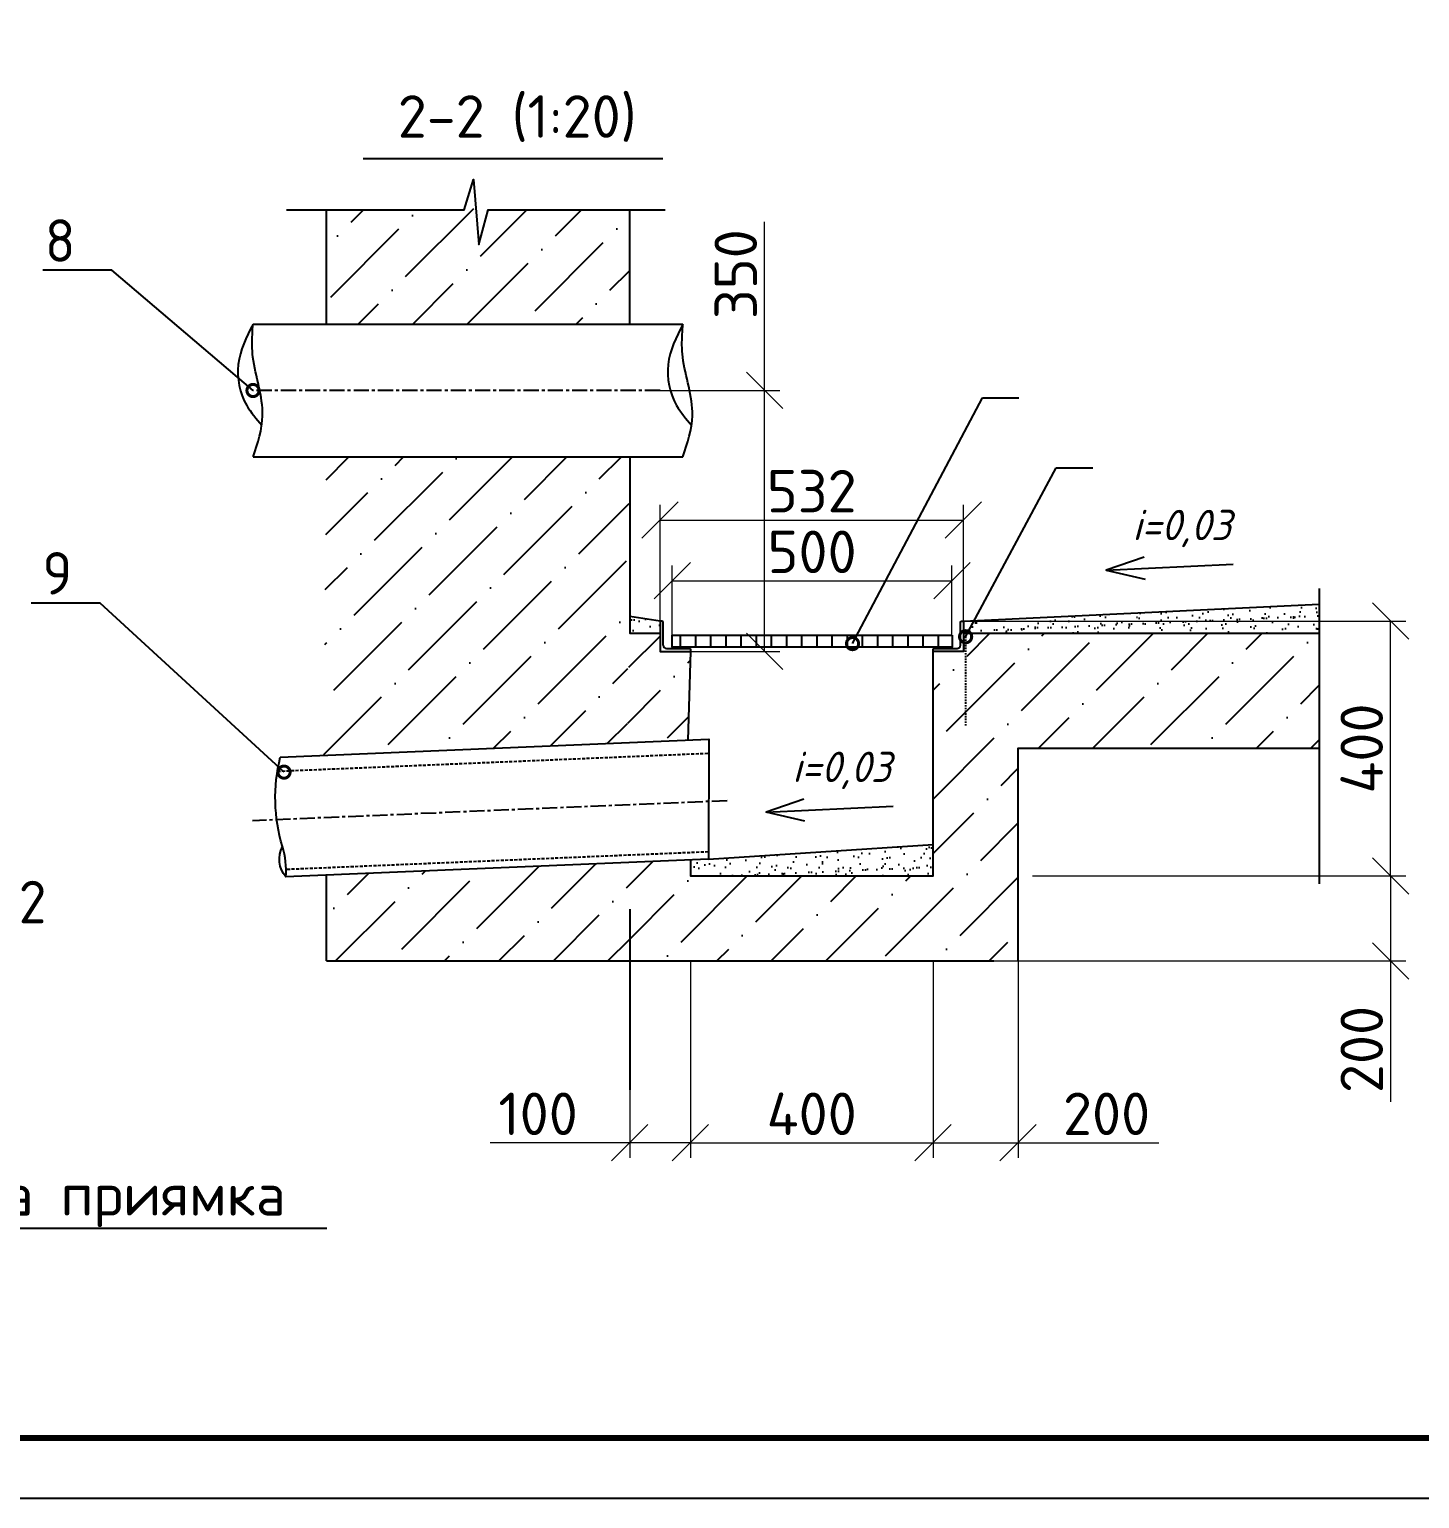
# Model space of a CAD drawing. Header units: millimetres. Extents: x 1601 to 14530, y 1157 to 12625.
# Drawn here: x 7323.8 to 7438.4, y 2141.4 to 2262.5 of the extents above; entities that cross this region are included whole.
import ezdxf
from ezdxf import colors
from ezdxf.entities.mleader import LeaderData, LeaderLine
from ezdxf.math import Vec2, Vec3

# ---------------------------------------------------------------- set-up
doc = ezdxf.new("R2010")
doc.units = ezdxf.units.MM
doc.linetypes.add('CENTER', pattern=[2, 1.25, -0.25, 0.25, -0.25])
doc.linetypes.add('HIDDEN', pattern=[0.375, 0.25, -0.125])
doc.layers.add('Основной', color=1, linetype='Continuous', lineweight=60)
doc.layers.add('Размеры на чертеже', color=250, linetype='Continuous', lineweight=25)
doc.styles.add('-ISOCPEUR-', font='isocpeur.TTF')
doc.styles.add('GOST', font='GOST Common.ttf')
doc.dimstyles.new('М 1 к 20', dxfattribs={"dimtxt": 3.5, "dimasz": 3, "dimexe": 1.25, "dimexo": 0, "dimtad": 1, "dimdec": 0, "dimlfac": 20, "dimzin": 0, "dimdsep": 46, "dimtxsty": 'GOST', "dimblk": 'OBLIQUE', "dimcen": 5, "dimadec": 8, "dimazin": 0, "dimtfac": 1, "dimtdec": 0, "dimtmove": 0, "dimatfit": 3, "dimldrblk": 'NONE', "dimfxl": 1.25, "dimtolj": 1, "dimtzin": 0, "dimlwd": 20, "dimlwe": 20, "dimarcsym": 1})
pattern_1 = [(45, (6125.8713, 2040.2227), (1.683798, 6.173926), [7.9375, -1.5875, 0, -1.5875])]
pattern_2 = [(82.5, (5957.4659, -7960.4982), (-1.12561055, 1.0543417), [0, -1.216, 0, -1.36, 0, -1.3]), (52.5, (5957.4659, -7960.4982), (-0.59531, 2.5975838), [0, -0.656, 0, -1.096, 0, -0.42]), (12.5, (5956.7701, -7961.194), (1.75842342, 1.7648259), [0, -0.4, 0, -1.44, 0, -1.88]), (2.5, (5956.77, -7961.194), (1.20403373, 2.1970103), [0, -0.2, 0, -0.944, 0, -1.08])]

# ---------------------------------------------------------------- blocks, each defined once
blk = doc.blocks.new('_DotSmall')
at = {"color": 0, "linetype": 'ByBlock', "const_width": 0.5}
blk.add_lwpolyline([(-0.0625, 0, 1), (0.0625, 0, 1)], format="xyb", close=True, dxfattribs=at)
blk = doc.blocks.new('_Oblique')
at = {"color": 0, "linetype": 'ByBlock', "lineweight": -2}
blk.add_line((-0.5, -0.5), (0.5, 0.5), dxfattribs=at)
blk = doc.blocks.new('*D441')
at = {"layer": 'Defpoints', "color": 0, "transparency": 16777216}
for p in [(7406.47, 2192.74), (7435.98, 2192.74), (7403.27, 2185.74)]:
    blk.add_point(p, dxfattribs=at)
at = {"layer": 'Размеры на чертеже', "color": 0, "lineweight": 20, "transparency": 16777216}
for p, q in [((7406.47, 2192.74), (7437.23, 2192.74)), ((7435.98, 2192.74), (7435.98, 2185.74)), ((7403.27, 2185.74), (7437.23, 2185.74)), ((7435.98, 2185.74), (7435.98, 2174.14))]:
    blk.add_line(p, q, dxfattribs=at)
at = {"layer": 'Размеры на чертеже', "color": 0, "lineweight": 20, "transparency": 16777216, "xscale": 3, "yscale": 3, "zscale": 3}
for p, rotation in [((7435.98, 2192.74), 90), ((7435.98, 2185.74), 270)]:
    blk.add_blockref('_Oblique', p, dxfattribs=dict(at, rotation=rotation))
at = {"layer": 'Размеры на чертеже', "color": 0, "transparency": 16777216, "insert": (7433.6, 2178.44), "char_height": 3.5, "attachment_point": 5, "rotation": 90, "style": '-ISOCPEUR-'}
blk.add_mtext('\\A1;200', dxfattribs=at)
blk = doc.blocks.new('_None')
blk = doc.blocks.new('*D442')
at = {"layer": 'Defpoints', "color": 0, "transparency": 16777216}
for p in [(7400.77, 2213.74), (7435.98, 2213.74), (7435.98, 2192.74)]:
    blk.add_point(p, dxfattribs=at)
at = {"layer": 'Размеры на чертеже', "color": 0, "lineweight": 20, "transparency": 16777216}
for p, q in [((7400.77, 2213.74), (7437.23, 2213.74)), ((7435.98, 2192.74), (7435.98, 2213.74)), ((7435.98, 2192.74), (7437.23, 2192.74))]:
    blk.add_line(p, q, dxfattribs=at)
at = {"layer": 'Размеры на чертеже', "color": 0, "lineweight": 20, "transparency": 16777216, "xscale": 3, "yscale": 3, "zscale": 3}
for p, rotation in [((7435.98, 2213.74), 90), ((7435.98, 2192.74), 270)]:
    blk.add_blockref('_Oblique', p, dxfattribs=dict(at, rotation=rotation))
at = {"layer": 'Размеры на чертеже', "color": 0, "transparency": 16777216, "insert": (7433.6, 2203.24), "char_height": 3.5, "attachment_point": 5, "rotation": 90, "style": '-ISOCPEUR-'}
blk.add_mtext('\\A1;400', dxfattribs=at)
blk = doc.blocks.new('*D443')
at = {"layer": 'Defpoints', "color": 0, "transparency": 16777216}
for p in [(7400.77, 2222.06), (7375.77, 2213.74), (7400.77, 2213.74)]:
    blk.add_point(p, dxfattribs=at)
at = {"layer": 'Размеры на чертеже', "color": 0, "lineweight": 20, "transparency": 16777216}
for p, q in [((7375.77, 2213.74), (7375.77, 2223.31)), ((7400.77, 2213.74), (7400.77, 2223.31)), ((7375.77, 2222.06), (7400.77, 2222.06))]:
    blk.add_line(p, q, dxfattribs=at)
at = {"layer": 'Размеры на чертеже', "color": 0, "lineweight": 20, "transparency": 16777216, "xscale": 3, "yscale": 3, "zscale": 3, "rotation": 180}
blk.add_blockref('_Oblique', (7375.77, 2222.06), dxfattribs=at)
at = {"layer": 'Размеры на чертеже', "color": 0, "lineweight": 20, "transparency": 16777216, "xscale": 3, "yscale": 3, "zscale": 3}
blk.add_blockref('_Oblique', (7400.77, 2222.06), dxfattribs=at)
at = {"layer": 'Размеры на чертеже', "color": 0, "transparency": 16777216, "insert": (7388.27, 2224.44), "char_height": 3.5, "attachment_point": 5, "style": '-ISOCPEUR-'}
blk.add_mtext('\\A1;532', dxfattribs=at)
blk = doc.blocks.new('*D444')
at = {"layer": 'Defpoints', "color": 0, "transparency": 16777216}
for p in [(7399.83, 2217.06), (7376.78, 2212.59), (7399.83, 2212.59)]:
    blk.add_point(p, dxfattribs=at)
at = {"layer": 'Размеры на чертеже', "color": 0, "lineweight": 20, "transparency": 16777216}
for p, q in [((7376.78, 2212.59), (7376.78, 2218.31)), ((7399.83, 2212.59), (7399.83, 2218.31)), ((7376.78, 2217.06), (7399.83, 2217.06))]:
    blk.add_line(p, q, dxfattribs=at)
at = {"layer": 'Размеры на чертеже', "color": 0, "lineweight": 20, "transparency": 16777216, "xscale": 3, "yscale": 3, "zscale": 3, "rotation": 180}
blk.add_blockref('_Oblique', (7376.78, 2217.06), dxfattribs=at)
at = {"layer": 'Размеры на чертеже', "color": 0, "lineweight": 20, "transparency": 16777216, "xscale": 3, "yscale": 3, "zscale": 3}
blk.add_blockref('_Oblique', (7399.83, 2217.06), dxfattribs=at)
at = {"layer": 'Размеры на чертеже', "color": 0, "transparency": 16777216, "insert": (7388.3, 2219.44), "char_height": 3.5, "attachment_point": 5, "style": '-ISOCPEUR-'}
blk.add_mtext('\\A1;500', dxfattribs=at)
blk = doc.blocks.new('*D445')
at = {"layer": 'Defpoints', "color": 0, "transparency": 16777216}
for p in [(7405.27, 2188.83), (7398.27, 2185.74), (7405.27, 2170.76)]:
    blk.add_point(p, dxfattribs=at)
at = {"layer": 'Размеры на чертеже', "color": 0, "lineweight": 20, "transparency": 16777216}
for p, q in [((7405.27, 2188.83), (7405.27, 2169.51)), ((7398.27, 2185.74), (7398.27, 2169.51)), ((7398.27, 2170.76), (7405.27, 2170.76)), ((7405.27, 2170.76), (7416.87, 2170.76))]:
    blk.add_line(p, q, dxfattribs=at)
at = {"layer": 'Размеры на чертеже', "color": 0, "lineweight": 20, "transparency": 16777216, "xscale": 3, "yscale": 3, "zscale": 3, "rotation": 180}
blk.add_blockref('_Oblique', (7398.27, 2170.76), dxfattribs=at)
at = {"layer": 'Размеры на чертеже', "color": 0, "lineweight": 20, "transparency": 16777216, "xscale": 3, "yscale": 3, "zscale": 3}
blk.add_blockref('_Oblique', (7405.27, 2170.76), dxfattribs=at)
at = {"layer": 'Размеры на чертеже', "color": 0, "transparency": 16777216, "insert": (7412.57, 2173.14), "char_height": 3.5, "attachment_point": 5, "style": '-ISOCPEUR-'}
blk.add_mtext('\\A1;200', dxfattribs=at)
blk = doc.blocks.new('*D439')
at = {"layer": 'Defpoints', "color": 0, "transparency": 16777216}
for p in [(7378.27, 2185.74), (7373.27, 2175.13), (7378.27, 2170.76)]:
    blk.add_point(p, dxfattribs=at)
at = {"layer": 'Размеры на чертеже', "color": 0, "lineweight": 20, "transparency": 16777216}
for p, q in [((7378.27, 2185.74), (7378.27, 2169.51)), ((7373.27, 2175.13), (7373.27, 2169.51)), ((7373.27, 2170.76), (7361.77, 2170.76)), ((7378.27, 2170.76), (7373.27, 2170.76))]:
    blk.add_line(p, q, dxfattribs=at)
at = {"layer": 'Размеры на чертеже', "color": 0, "lineweight": 20, "transparency": 16777216, "xscale": 3, "yscale": 3, "zscale": 3, "rotation": 180}
blk.add_blockref('_Oblique', (7373.27, 2170.76), dxfattribs=at)
at = {"layer": 'Размеры на чертеже', "color": 0, "lineweight": 20, "transparency": 16777216, "xscale": 3, "yscale": 3, "zscale": 3}
blk.add_blockref('_Oblique', (7378.27, 2170.76), dxfattribs=at)
at = {"layer": 'Размеры на чертеже', "color": 0, "transparency": 16777216, "insert": (7365.72, 2173.14), "char_height": 3.5, "attachment_point": 5, "style": '-ISOCPEUR-'}
blk.add_mtext('\\A1;100', dxfattribs=at)
blk = doc.blocks.new('*D440')
at = {"layer": 'Defpoints', "color": 0, "transparency": 16777216}
for p in [(7378.27, 2185.74), (7398.27, 2185.74), (7398.27, 2170.76)]:
    blk.add_point(p, dxfattribs=at)
at = {"layer": 'Размеры на чертеже', "color": 0, "lineweight": 20, "transparency": 16777216}
for p, q in [((7378.27, 2185.74), (7378.27, 2169.51)), ((7398.27, 2185.74), (7398.27, 2169.51)), ((7378.27, 2170.76), (7398.27, 2170.76))]:
    blk.add_line(p, q, dxfattribs=at)
at = {"layer": 'Размеры на чертеже', "color": 0, "lineweight": 20, "transparency": 16777216, "xscale": 3, "yscale": 3, "zscale": 3, "rotation": 180}
blk.add_blockref('_Oblique', (7378.27, 2170.76), dxfattribs=at)
at = {"layer": 'Размеры на чертеже', "color": 0, "lineweight": 20, "transparency": 16777216, "xscale": 3, "yscale": 3, "zscale": 3}
blk.add_blockref('_Oblique', (7398.27, 2170.76), dxfattribs=at)
at = {"layer": 'Размеры на чертеже', "color": 0, "transparency": 16777216, "insert": (7388.27, 2173.14), "char_height": 3.5, "attachment_point": 5, "style": '-ISOCPEUR-'}
blk.add_mtext('\\A1;400', dxfattribs=at)
blk = doc.blocks.new('*D452')
at = {"layer": 'Defpoints', "color": 0, "transparency": 16777216}
for p in [(7375.77, 2232.74), (7375.77, 2211.24), (7384.39, 2211.24)]:
    blk.add_point(p, dxfattribs=at)
at = {"layer": 'Размеры на чертеже', "color": 0, "lineweight": 20, "transparency": 16777216}
for p, q in [((7384.39, 2232.74), (7384.39, 2246.62)), ((7375.77, 2232.74), (7385.64, 2232.74)), ((7384.39, 2211.24), (7384.39, 2232.74)), ((7375.77, 2211.24), (7385.64, 2211.24))]:
    blk.add_line(p, q, dxfattribs=at)
at = {"layer": 'Размеры на чертеже', "color": 0, "lineweight": 20, "transparency": 16777216, "xscale": 3, "yscale": 3, "zscale": 3}
for p, rotation in [((7384.39, 2232.74), 90), ((7384.39, 2211.24), 270)]:
    blk.add_blockref('_Oblique', p, dxfattribs=dict(at, rotation=rotation))
at = {"layer": 'Размеры на чертеже', "color": 0, "transparency": 16777216, "insert": (7382.01, 2242.32), "char_height": 3.5, "attachment_point": 5, "rotation": 90, "style": '-ISOCPEUR-'}
blk.add_mtext('\\A1;350', dxfattribs=at)

msp = doc.modelspace()

# ---------------------------------------------------------------- hatches: boundary and pattern name
h = msp.add_hatch()
h.set_pattern_fill('ANSI36', color=256)
h.set_pattern_definition([(45, (1.0903, -666.37), (1.683798, 6.1739261), [7.9375, -1.5875, 0, -1.5875])])
h.paths.add_polyline_path([(7360.8297, 2244.7778), (7360.3817, 2250.1158), (7359.6333, 2247.623), (7348.2693, 2247.623), (7348.2693, 2238.2106), (7373.2693, 2238.2106), (7373.2693, 2247.623), (7361.6055, 2247.623)])
h = msp.add_hatch()
h.set_pattern_fill('ANSI36', color=256)
h.set_pattern_definition(pattern_1)
h.paths.add_polyline_path([(7373.2693, 2227.2606), (7362.0176, 2227.2606), (7360.8478, 2227.2606), (7359.8072, 2227.2606), (7359.6333, 2227.2606), (7348.2693, 2227.2606), (7348.066, 2202.6736), (7373.066, 2203.7183)])
h.paths.add_polyline_path([(7373.2693, 2193.8479), (7348.2693, 2192.8032), (7348.2693, 2185.7356), (7373.2693, 2185.7356)])
h = msp.add_hatch()
h.set_pattern_fill('AR-SAND', color=256, scale=0.8, angle=45, style=0)
h.set_pattern_definition(pattern_2)
h.paths.add_polyline_path([(7400.7693, 2213.7356), (7400.7693, 2212.7356), (7430.0974, 2212.7356), (7430.0974, 2215.1217)])
h.paths.add_polyline_path([(7373.2693, 2214.1027), (7373.2693, 2212.7356), (7375.7693, 2212.7356), (7375.7693, 2213.7356)])
h = msp.add_hatch()
h.set_pattern_fill('ANSI36', color=256)
h.set_pattern_definition(pattern_1)
h.paths.add_polyline_path([(7430.0974, 2203.2356), (7430.0974, 2212.7356), (7400.7693, 2212.7356), (7400.7693, 2211.2356), (7398.2693, 2211.2356), (7398.2693, 2192.7356), (7378.2693, 2192.7356), (7378.2693, 2194.0568), (7373.2693, 2193.8479), (7373.2693, 2187.7356), (7373.2693, 2185.7356), (7405.2693, 2185.7356), (7405.2693, 2203.2356)])
h.paths.add_polyline_path([(7378.2693, 2211.2356), (7375.7693, 2211.2356), (7375.7693, 2212.7356), (7373.2693, 2212.7356), (7373.066, 2203.7183), (7378.066, 2203.9272)])
h = msp.add_hatch()
h.set_pattern_fill('ANSI31', color=256, scale=10, angle=45, style=0)
h.set_pattern_definition([(90, (5957.4659, -7960.4982), (-1.25, 2e-16), [])])
h.paths.add_polyline_path([(7376.7754, 2212.5856), (7376.7754, 2211.5856), (7399.8315, 2211.5856), (7399.8315, 2212.5856)])
h = msp.add_hatch()
h.set_pattern_fill('AR-SAND', color=256, scale=0.8, angle=45, style=0)
h.set_pattern_definition(pattern_2)
h.paths.add_polyline_path([(7398.2693, 2192.7356), (7398.2693, 2195.335), (7379.7693, 2194.1195), (7378.2693, 2194.0568), (7378.2693, 2192.7356)])

# ---------------------------------------------------------------- linework, layer by layer
for p, q in [((7348.2693, 2238.2106), (7348.2693, 2247.623)), ((7373.2693, 2238.2106), (7373.2693, 2247.623)), ((7342.2229, 2238.2106), (7377.6503, 2238.2106)), ((7342.2229, 2227.2606), (7377.6503, 2227.2606)), ((7412.5416, 2217.9242), (7415.7438, 2217.1803)), ((7430.0974, 2216.4274), (7430.0974, 2192.0913)), ((7375.7693, 2213.7356), (7373.2693, 2214.1027)), ((7400.7693, 2213.7356), (7430.0974, 2215.1217)), ((7387.6301, 2199.0613), (7384.5128, 2197.995)), ((7379.7693, 2194.1195), (7398.2693, 2195.335))]:
    msp.add_line(p, q)
at = {"color": 9, "linetype": 'CENTER'}
for p, q in [((7375.7693, 2232.7356), (7342.2229, 2232.7356)), ((7381.2895, 2198.9334), (7342.172, 2197.2866))]:
    msp.add_line(p, q, dxfattribs=at)
at = {"color": 12}
for p, q in [((7400.7693, 2212.7356), (7430.0974, 2212.7356)), ((7348.2693, 2185.7356), (7403.2693, 2185.7356))]:
    msp.add_line(p, q, dxfattribs=at)
at = {"linetype": 'HIDDEN', "ltscale": 0.5}
msp.add_line((7400.9521, 2212.4477), (7400.9521, 2205.0388), dxfattribs=at)
at = {"color": 9, "linetype": 'HIDDEN'}
for p, q in [((7379.7052, 2202.8223), (7344.3986, 2201.3469)), ((7379.7443, 2194.7189), (7344.9074, 2193.2632))]:
    msp.add_line(p, q, dxfattribs=at)
msp.add_lwpolyline([(7191.0803, 2561.4364), (7785.0803, 2561.4364), (7785.0803, 2141.4364), (7191.0803, 2141.4364)], close=True)
at = {"const_width": 0.5}
msp.add_lwpolyline([(7211.0803, 2556.4364), (7780.0803, 2556.4364), (7780.0803, 2146.4364), (7211.0803, 2146.4364)], close=True, dxfattribs=at)
for points in [[(7344.9767, 2247.623), (7359.6333, 2247.623), (7360.3817, 2250.1158), (7360.8297, 2244.7778), (7361.6055, 2247.623), (7376.2017, 2247.623)], [(7415.6589, 2218.9905), (7412.5416, 2217.9242), (7423.0001, 2218.4185)], [(7387.715, 2197.2511), (7384.5128, 2197.995), (7394.9713, 2198.4893)], [(7348.2693, 2185.7356), (7348.2693, 2192.8032)]]:
    msp.add_lwpolyline(points)
at = {"color": 12}
for points in [[(7373.2693, 2227.2606), (7373.2693, 2212.7356), (7375.7693, 2212.7356)], [(7430.0974, 2203.2356), (7405.2693, 2203.2356), (7405.2693, 2185.7356)]]:
    msp.add_lwpolyline(points, dxfattribs=at)
at = {"color": 5}
for points in [[(7376.0193, 2211.7606), (7376.0193, 2213.6456, 0.41421356), (7375.9293, 2213.7356), (7375.7693, 2213.7356), (7375.7693, 2211.2356), (7378.2693, 2211.2356)], [(7400.5193, 2211.7606), (7400.5193, 2213.6456, -0.41421356), (7400.6093, 2213.7356), (7400.7693, 2213.7356), (7400.7693, 2211.2356), (7398.2693, 2211.2356)]]:
    msp.add_lwpolyline(points, format="xyb", dxfattribs=at)
at = {"color": 12}
for points in [[(7376.0193, 2211.7606, 0.41421356), (7376.2943, 2211.4856), (7378.1793, 2211.4856, -0.41421356), (7378.2693, 2211.3956), (7378.2693, 2211.2356), (7378.066, 2203.9272)], [(7378.2693, 2194.0568), (7378.2693, 2192.7356), (7398.2693, 2192.7356), (7398.2693, 2211.2356), (7398.2693, 2211.3956, -0.41421356), (7398.3593, 2211.4856), (7400.2443, 2211.4856, 0.41421356), (7400.5193, 2211.7606)]]:
    msp.add_lwpolyline(points, format="xyb", dxfattribs=at)
msp.add_lwpolyline([(7399.8315, 2212.5856), (7399.8315, 2211.5856), (7376.7754, 2211.5856), (7376.7754, 2212.5856)], close=True, dxfattribs=at)
msp.add_lwpolyline([(7344.4699, 2202.5234), (7379.7766, 2203.9987), (7379.7693, 2194.1195), (7344.9324, 2192.6638, -0.30947453), (7344.6509, 2195.1542, -0.13422264)], format="xyb", close=True)
msp.add_arc((7338.2555, 2193.1701), 6.6961, 355.663531, 17.235968)
for points in [[(7342.2229, 2238.2106), (7341.0091, 2234.8794), (7341.7037, 2231.5119), (7342.9445, 2229.8817)], [(7342.2229, 2227.2606), (7343.0168, 2230.6752), (7342.217, 2235.4701), (7342.1506, 2236.4843), (7342.2229, 2238.2106)], [(7377.6503, 2238.2106), (7376.4365, 2234.8794), (7377.1311, 2231.5119), (7378.3719, 2229.8817)], [(7377.6503, 2227.2606), (7378.4442, 2230.6752), (7377.6444, 2235.4701), (7377.578, 2236.4843), (7377.6503, 2238.2106)]]:
    msp.add_spline(points, degree=3)
at = {"layer": 'Размеры на чертеже'}
msp.add_line((7373.2693, 2190.0018), (7373.2693, 2175.127), dxfattribs=at)

# ---------------------------------------------------------------- texts
at = {"style": 'GOST', "oblique": 15}
for p in [(7414.6967, 2220.4047), (7386.6679, 2200.4755)]:
    msp.add_text('i=0,03', height=2.5, dxfattribs=at).set_placement(p)

# ---------------------------------------------------------------- dimensions: what is measured, and where the dimension line sits
at = {"layer": 'Размеры на чертеже'}
for base, p1, p2, text, picture, middle in [((7384.3895, 2211.2356), (7375.7693, 2232.7356), (7375.7693, 2211.2356), '350', '*D452', (7384.3895, 2242.3156)), ((7435.9759, 2192.7356), (7403.2693, 2185.7356), (7406.4736, 2192.7356), '200', '*D441', (7435.9759, 2178.4356))]:
    dim = msp.add_linear_dim(base=base, p1=p1, p2=p2, angle=90, text=text, dimstyle='М 1 к 20', override={"dimtxsty": '-ISOCPEUR-'}, dxfattribs=at)
    dim.commit()
    dim.dimension.update_dxf_attribs({"geometry": picture, "text_midpoint": middle, "dimtype": 160})
for base, p1, p2, text, picture, middle in [((7400.7693, 2222.0622), (7375.7693, 2213.7356), (7400.7693, 2213.7356), '532', '*D443', (7388.2693, 2224.4372)), ((7399.8315, 2217.0637), (7376.7754, 2212.5856), (7399.8315, 2212.5856), '500', '*D444', (7388.3035, 2219.4387)), ((7398.2693, 2170.7625), (7378.2693, 2185.7356), (7398.2693, 2185.7356), '400', '*D440', (7388.2693, 2173.1375))]:
    dim = msp.add_linear_dim(base=base, p1=p1, p2=p2, text=text, dimstyle='М 1 к 20', override={"dimtxsty": '-ISOCPEUR-'}, dxfattribs=at)
    dim.commit()
    dim.dimension.update_dxf_attribs({"geometry": picture, "text_midpoint": middle})
dim = msp.add_linear_dim(base=(7435.9759, 2213.7356), p1=(7435.9759, 2192.7356), p2=(7400.7693, 2213.7356), angle=90, text='400', dimstyle='М 1 к 20', override={"dimtxsty": '-ISOCPEUR-'}, dxfattribs=at)
dim.commit()
dim.dimension.update_dxf_attribs({"geometry": '*D442', "text_midpoint": (7433.6009, 2203.2356)})
for base, p1, p2, text, picture, middle in [((7405.2693, 2170.7625), (7398.2693, 2185.7356), (7405.2693, 2188.8317), '200', '*D445', (7412.5693, 2170.7625)), ((7378.2693, 2170.7625), (7373.2693, 2175.127), (7378.2693, 2185.7356), '100', '*D439', (7365.7194, 2170.7625))]:
    dim = msp.add_linear_dim(base=base, p1=p1, p2=p2, text=text, dimstyle='М 1 к 20', override={"dimtxsty": '-ISOCPEUR-'}, dxfattribs=at)
    dim.commit()
    dim.dimension.update_dxf_attribs({"geometry": picture, "text_midpoint": middle, "dimtype": 160})

# ---------------------------------------------------------------- leaders
ml = msp.add_multileader_mtext('Standard', dxfattribs=at)
ml.set_content('8', color=256, style='GOST')
ml.set_leader_properties()
ml.set_arrow_properties(name='DOTSMALL')
ml.build(insert=Vec2(0, 0))
ml.multileader.update_dxf_attribs({"text_left_attachment_type": 6, "text_right_attachment_type": 6, "dogleg_length": 1, "arrow_head_size": 2})
ctx = ml.context
ctx.base_point, ctx.char_height, ctx.arrow_head_size, ctx.plane_origin = Vec3(7323.8409, 2242.6393), 3.5, 2, Vec3(7341.465, 2251.2414)
ctx.left_attachment, ctx.right_attachment, ctx.text_align_type = 6, 6, 2
notes = []
notes.append((ctx, [(0, (1, 1, 0), (7330.5909, 2242.6393), (-1, 0), 1, [(0, [(7342.2229, 2232.7356)], 0, [])])]))
ctx.mtext.insert, ctx.mtext.alignment, ctx.mtext.flow_direction = Vec3(7327.5909, 2246.8393), 3, 5
ml = msp.add_multileader_mtext('Standard', dxfattribs=at)
ml.set_content('', color=256, style='GOST')
ml.set_leader_properties()
ml.set_arrow_properties(name='DOTSMALL')
ml.build(insert=Vec2(0, 0))
ml.multileader.update_dxf_attribs({"text_left_attachment_type": 5, "text_right_attachment_type": 5, "dogleg_length": 1, "arrow_head_size": 2})
ctx = ml.context
ctx.base_point, ctx.char_height, ctx.arrow_head_size, ctx.plane_origin = Vec3(7403.3345, 2232.1185), 3.5, 2, Vec3(7431.4444, 2246.5361)
ctx.left_attachment, ctx.right_attachment = 5, 5
notes.append((ctx, [(0, (1, 1, 0), (7402.3345, 2232.1185), (1, 0), 1, [(0, [(7391.6338, 2211.8818)], 0, [])])]))
ctx.mtext.insert, ctx.mtext.flow_direction = Vec3(7405.3345, 2236.3185), 5
ml = msp.add_multileader_mtext('Standard', dxfattribs=at)
ml.set_content('', color=256, style='GOST')
ml.set_leader_properties()
ml.set_arrow_properties(name='DOTSMALL')
ml.build(insert=Vec2(0, 0))
ml.multileader.update_dxf_attribs({"text_left_attachment_type": 5, "text_right_attachment_type": 5, "dogleg_length": 1, "arrow_head_size": 2})
ctx = ml.context
ctx.base_point, ctx.char_height, ctx.arrow_head_size, ctx.plane_origin = Vec3(7409.4256, 2226.3601), 3.5, 2, Vec3(7409.1607, 2222.6977)
ctx.left_attachment, ctx.right_attachment = 5, 5
notes.append((ctx, [(1, (1, 1, 0), (7408.4256, 2226.3601), (1, 0), 1, [(0, [(7400.9521, 2212.4477)], 0, [])])]))
ctx.mtext.insert, ctx.mtext.rotation, ctx.mtext.flow_direction = Vec3(7411.4256, 2230.5601), 6.28318531, 5
ml = msp.add_multileader_mtext('Standard', dxfattribs=at)
ml.set_content('9', color=256, style='GOST')
ml.set_leader_properties()
ml.set_arrow_properties(name='DOTSMALL')
ml.build(insert=Vec2(0, 0))
ml.multileader.update_dxf_attribs({"text_left_attachment_type": 6, "text_right_attachment_type": 6, "dogleg_length": 1, "arrow_head_size": 2})
ctx = ml.context
ctx.base_point, ctx.char_height, ctx.arrow_head_size, ctx.plane_origin = Vec3(7322.8663, 2215.2239), 3.5, 2, Vec3(7344.0211, 2219.7982)
ctx.left_attachment, ctx.right_attachment = 6, 6
notes.append((ctx, [(0, (1, 1, 0), (7329.6163, 2215.2239), (-1, 0), 1, [(0, [(7344.779, 2201.2924)], 0, [])])]))
ctx.mtext.insert, ctx.mtext.flow_direction = Vec3(7324.8663, 2219.4239), 5
for ctx, leaders in notes:
    for number, flags, end, landing, length, lines in leaders:
        leader = LeaderData()
        leader.index, (leader.has_last_leader_line, leader.has_dogleg_vector, leader.attachment_direction) = number, flags
        leader.last_leader_point, leader.dogleg_vector, leader.dogleg_length = Vec3(end), Vec3(landing), length
        for number, points, colour, breaks in lines:
            line = LeaderLine()
            line.index, line.vertices, line.color, line.breaks = number, Vec3.list(points), colors.encode_raw_color(colour), breaks
            leader.lines.append(line)
        ctx.leaders.append(leader)

# ---------------------------------------------------------------- next in the draw order: texts
at = {"layer": 'Основной', "char_height": 3.5, "attachment_point": 1, "bg_fill": 3, "box_fill_scale": 1.5, "bg_fill_color": 256, "bg_fill_transparency": 0}
for s, width, gutter_width, insert, style in [('\\pi1.95141;{\\C0;2-2 (1:20)}', 23.15282, 5, (7352.1989, 2257.061), '-ISOCPEUR-'), ('{\\C256;\\c0;2}', 2.554097, 1, (7322.9164, 2192.3385), 'GOST')]:
    msp.add_mtext_dynamic_manual_height_columns(s, width=width, gutter_width=gutter_width, heights=[0], dxfattribs=dict(at, insert=insert, style=style))

# ---------------------------------------------------------------- next in the draw order: linework, layer by layer
msp.add_lwpolyline([(7351.3086, 2251.8563), (7375.994, 2251.8563)])

# ---------------------------------------------------------------- next in the draw order: leaders
ml = msp.add_multileader_mtext('Standard')
ml.set_content('Решетка приямка', color=256, style='-ISOCPEUR-')
ml.set_leader_properties()
ml.set_arrow_properties(name='DOTSMALL')
ml.build(insert=Vec2(0, 0))
ml.multileader.update_dxf_attribs({"text_left_attachment_type": 5, "text_right_attachment_type": 5, "dogleg_length": 1, "arrow_head_size": 2})
ctx = ml.context
ctx.base_point, ctx.char_height, ctx.arrow_head_size, ctx.plane_origin = Vec3(7304.3266, 2163.7058), 3.5, 2, Vec3(7284.3137, 2193.938)
ctx.left_attachment, ctx.right_attachment = 5, 5
notes = []
notes.append((ctx, [(0, (1, 1, 0), (7303.3266, 2163.7058), (1, 0), 1, [(0, [(7284.3137, 2193.938)], 0, [])])]))
ctx.mtext.insert, ctx.mtext.flow_direction = Vec3(7306.3266, 2168.2558), 5
for ctx, leaders in notes:
    for number, flags, end, landing, length, lines in leaders:
        leader = LeaderData()
        leader.index, (leader.has_last_leader_line, leader.has_dogleg_vector, leader.attachment_direction) = number, flags
        leader.last_leader_point, leader.dogleg_vector, leader.dogleg_length = Vec3(end), Vec3(landing), length
        for number, points, colour, breaks in lines:
            line = LeaderLine()
            line.index, line.vertices, line.color, line.breaks = number, Vec3.list(points), colors.encode_raw_color(colour), breaks
            leader.lines.append(line)
        ctx.leaders.append(leader)

doc.saveas('drawing.dxf')
